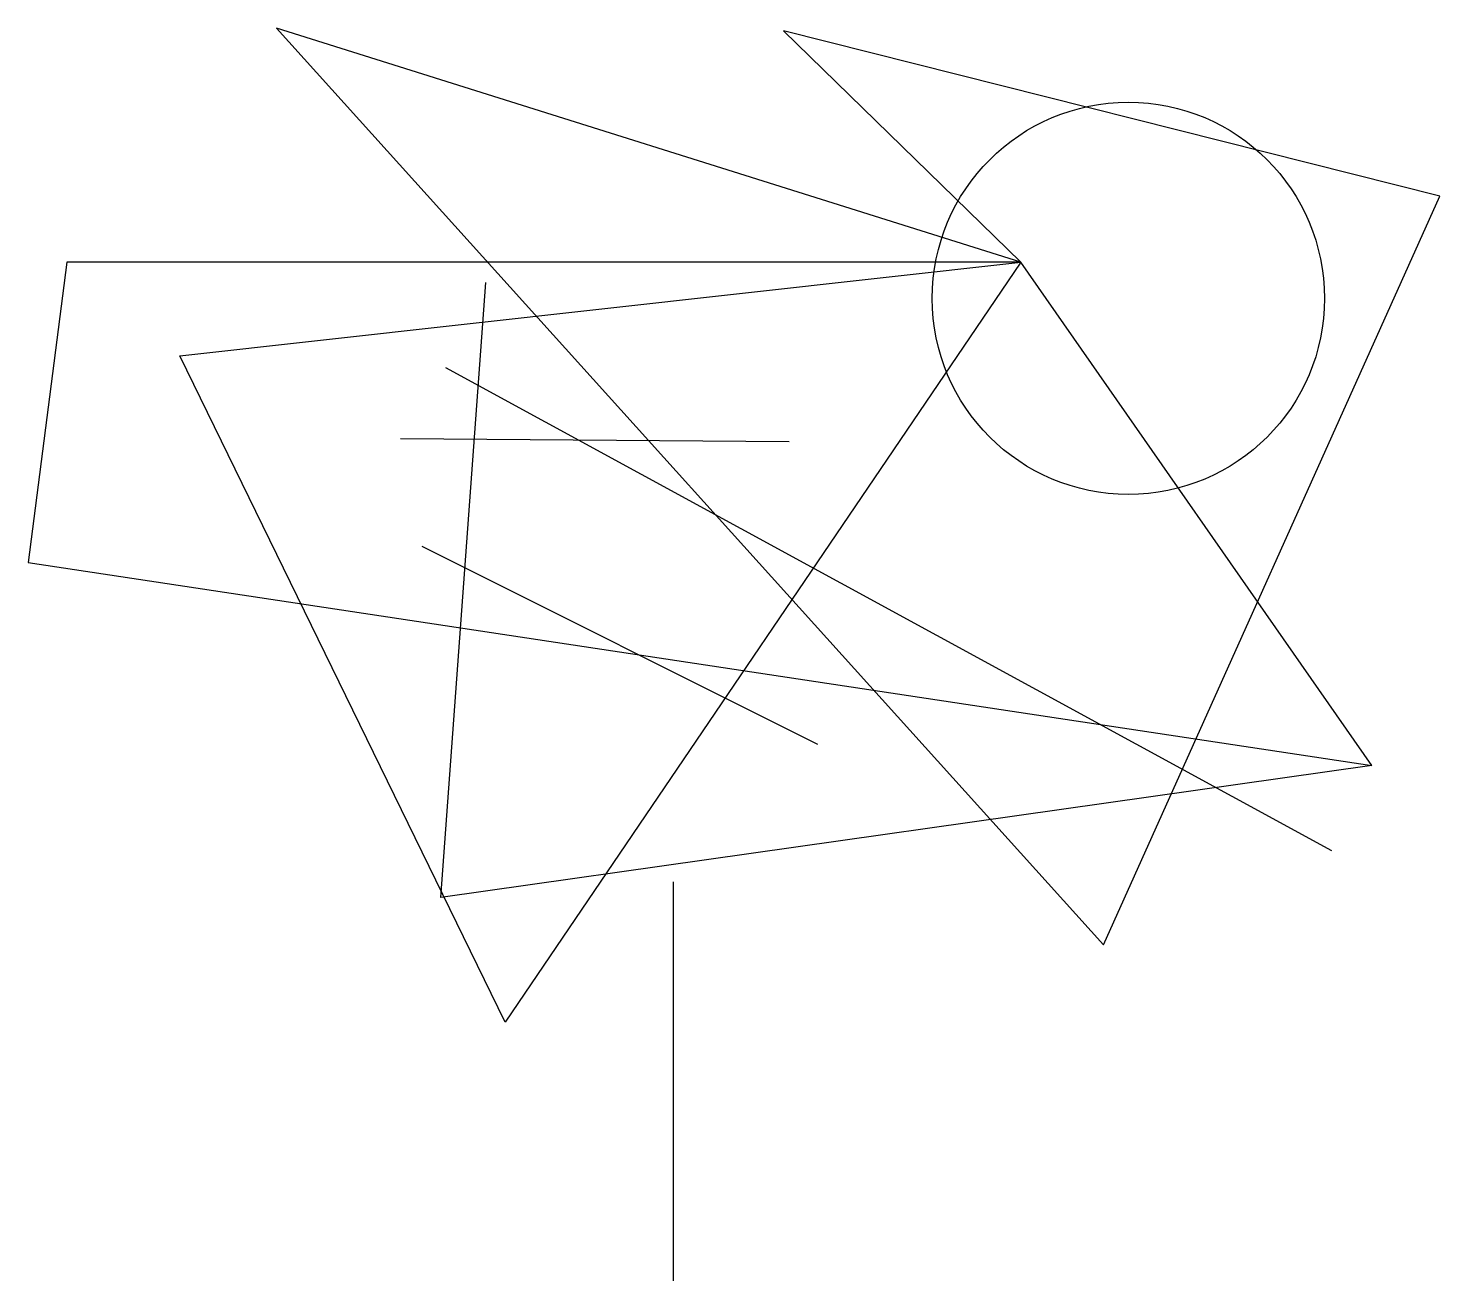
# Model space of a CAD drawing. Header units: millimetres. Extents: x 1812 to 4032, y 484 to 2455.
import ezdxf

# ---------------------------------------------------------------- set-up
doc = ezdxf.new("R2010")
doc.units = ezdxf.units.MM
doc.layers.add('Layer1', color=30, linetype='Continuous')

msp = doc.modelspace()

# ---------------------------------------------------------------- linework, layer by layer
at = {"color": 3}
for p, q in [((2397.4, 1808.9), (3008.6, 1804.6)), ((2430.8, 1639.7), (3053, 1328.3)), ((2826.6, 484.2), (2826.6, 1111.9))]:
    msp.add_line(p, q, dxfattribs=at)
at = {"layer": 'Layer1', "color": 5}
for p, q in [((2201.9, 2454.5), (3502.8, 1012.4)), ((3372.7, 2086.4), (2201.9, 2454.5)), ((4031.8, 2190.3), (2999.8, 2450.2)), ((2999.8, 2450.2), (3372.7, 2086.4)), ((3502.8, 1012.4), (4031.8, 2190.3))]:
    msp.add_line(p, q, dxfattribs=at)
at = {"layer": 'Layer1', "color": 3}
for p, q in [((1872.3, 2086.4), (1811.6, 1614.3)), ((3372.7, 2086.4), (1872.3, 2086.4)), ((2050.1, 1939.2), (3372.7, 2086.4)), ((3372.7, 2086.4), (2561.8, 891.1)), ((3924.8, 1294.7), (3372.7, 2086.4)), ((2561.8, 891.1), (2050.1, 1939.2)), ((1811.6, 1614.3), (3924.8, 1294.7))]:
    msp.add_line(p, q, dxfattribs=at)
at = {"layer": 'Layer1', "color": 4}
msp.add_line((2460.6, 1087.1), (2531.3, 2054.6), dxfattribs=at)
at = {"layer": 'Layer1', "color": 2}
msp.add_line((2467.8, 1920.7), (3861.3, 1160.8), dxfattribs=at)
at = {"layer": 'Layer1'}
msp.add_line((3924.8, 1294.7), (2460.6, 1087.1), dxfattribs=at)
at = {"layer": 'Layer1', "color": 1}
msp.add_circle((3542, 2029.6), 308.5, dxfattribs=at)

doc.saveas('drawing.dxf')
